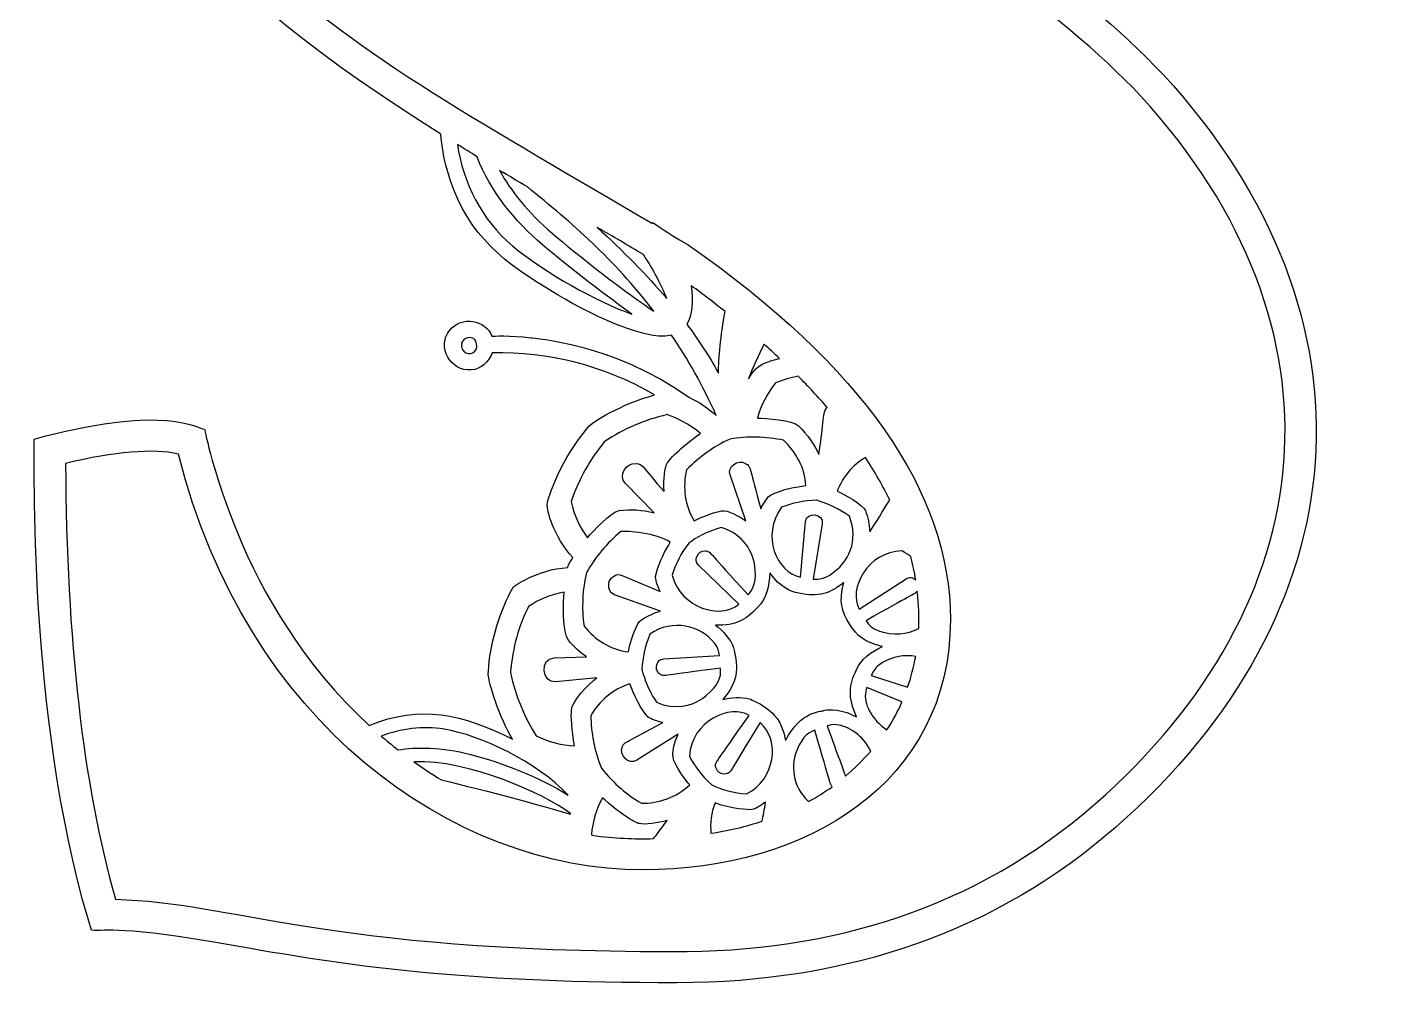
# Model space of a CAD drawing. Header units: millimetres. Extents: x -471 to 1551, y -2688 to 316.
# Drawn here: x 609.5 to 689.7, y -1620 to -1563.7 of the extents above; entities that cross this region are included whole.
import ezdxf

# ---------------------------------------------------------------- set-up
doc = ezdxf.new("R2010")
doc.units = ezdxf.units.MM
doc.header["$MEASUREMENT"] = 0
doc.layers.add('Layer 1', color=7, linetype='Continuous')

msp = doc.modelspace()

# ---------------------------------------------------------------- linework, layer by layer
at = {"layer": 'Layer 1', "color": 250}
for points, knots in [([(676.484, -1566.4441), (671.5264, -1561.1917), (663.8044, -1555.8655), (653.5023, -1550.6315), (653.5023, -1550.6315), (650.2034, -1548.9728), (647.0151, -1546.7797), (643.9742, -1544.1258), (643.9742, -1544.1258), (644.6929, -1543.4439), (645.854, -1542.0433), (646.5912, -1540.4215), (646.5912, -1540.4215), (646.7018, -1540.1635), (646.7018, -1540.0529), (646.6465, -1539.629), (646.6465, -1539.629), (648.8396, -1541.4536), (650.3877, -1543.6098), (651.5304, -1546.1162), (651.5304, -1546.1162), (650.7932, -1546.7797), (650.8669, -1547.9592), (651.8068, -1548.4568), (651.8068, -1548.4568), (653.0416, -1549.0834), (654.2764, -1547.9223), (653.8341, -1546.7244), (653.8341, -1546.7244), (653.6129, -1546.0794), (653.0048, -1545.7291), (652.4334, -1545.7476), (652.4334, -1545.7476), (651.4751, -1543.6097), (650.2587, -1541.7853), (648.6001, -1540.1081), (648.6001, -1540.1081), (649.8717, -1540.6426), (651.1987, -1541.0296), (652.5809, -1541.1954), (652.5809, -1541.1954), (655.8061, -1543.0937), (657.8518, -1545.2684), (657.9071, -1545.3052), (657.9071, -1545.3052), (657.7965, -1545.5264), (657.7412, -1545.7844), (657.7596, -1546.0424), (657.7596, -1546.0424), (657.8518, -1547.8116), (660.5056, -1547.7748), (660.6346, -1546.0608), (660.6346, -1546.0608), (660.7083, -1544.9735), (659.5842, -1544.1626), (658.5889, -1544.6233), (658.5889, -1544.6233), (658.5521, -1544.5865), (657.004, -1542.9646), (654.5897, -1541.3244), (654.5897, -1541.3244), (655.3269, -1541.3244), (655.6218, -1541.2876), (655.9903, -1541.2507), (655.9903, -1541.2507), (661.1322, -1541.4719), (665.1683, -1540.1818), (665.629, -1540.0713), (665.629, -1540.0713), (666.6058, -1541.3797), (668.7436, -1540.2556), (668.1354, -1538.7075), (668.1354, -1538.7075), (667.5825, -1537.2699), (665.4262, -1537.528), (665.3525, -1539.1313), (665.3525, -1539.1313), (665.2972, -1539.1498), (662.625, -1539.9606), (659.4182, -1540.2003), (659.4182, -1540.2003), (661.5376, -1539.1313), (663.4174, -1537.0119), (663.8781, -1534.4871), (663.8781, -1534.4871), (663.915, -1534.2844), (663.7123, -1534.1922), (663.27, -1533.9895), (663.27, -1533.9895), (660.9663, -1532.8837), (657.8886, -1532.0728), (655.3452, -1532.1465), (655.3452, -1532.1465), (657.0039, -1531.9254), (658.8837, -1531.4462), (660.5424, -1530.7643), (660.5424, -1530.7643), (662.4591, -1529.9718), (664.0809, -1528.479), (665.0761, -1526.0832), (665.0761, -1526.0832), (668.4303, -1531.9622), (669.5361, -1537.4542), (670.1812, -1539.5), (670.1812, -1539.5), (670.1812, -1539.5), (670.6788, -1539.6474), (670.6788, -1539.6474), (670.6788, -1539.6474), (674.6411, -1540.7532), (677.7373, -1540.4215), (679.8568, -1538.6522), (679.8568, -1538.6522), (679.8568, -1538.6522), (680.1885, -1538.3757), (680.1885, -1538.3757), (680.1885, -1538.3757), (680.1701, -1538.0256), (680.3728, -1529.2715), (678.3271, -1512.5742), (678.3271, -1512.5742), (678.3271, -1512.5742), (678.2534, -1511.9108), (678.2534, -1511.9108), (678.2534, -1511.9108), (678.2534, -1511.9108), (677.59, -1511.7818), (677.59, -1511.7818), (677.59, -1511.7818), (670.6052, -1510.4549), (662.0907, -1507.3402), (648.8583, -1507.3402), (648.8583, -1507.3402), (639.0168, -1507.3955), (630.5208, -1510.1599), (623.6097, -1515.5414), (623.6097, -1515.5414), (616.0904, -1521.4021), (612.2755, -1528.6264), (612.2755, -1536.9566), (612.2755, -1536.9566), (612.2755, -1553.7829), (620.2371, -1561.339), (633.9119, -1569.9641), (633.9119, -1569.9641), (633.9672, -1570.6644), (634.0962, -1571.4016), (634.2805, -1572.0466), (634.2805, -1572.0466), (635.2019, -1575.4376), (637.2108, -1577.2806), (640.1595, -1579.0499), (640.1595, -1579.0499), (641.6339, -1579.9898), (645.7437, -1582.2567), (647.5129, -1581.8144), (647.5129, -1581.8144), (648.4712, -1583.1966), (649.3559, -1584.7815), (650.1483, -1586.5508), (650.1483, -1586.5508), (649.6876, -1586.1269), (649.1531, -1585.7583), (648.5266, -1585.4635), (648.5266, -1585.4635), (644.0113, -1582.2383), (639.3486, -1581.9987), (639.2196, -1581.9618), (639.2196, -1581.9618), (637.948, -1581.8144), (637.0265, -1581.8697), (636.9159, -1581.8697), (636.9159, -1581.8697), (636.5473, -1580.9114), (635.1466, -1580.6349), (634.4279, -1581.5379), (634.4279, -1581.5379), (633.6538, -1582.4962), (634.4832, -1583.9706), (635.6995, -1583.8601), (635.6995, -1583.8601), (636.2893, -1583.8232), (636.75, -1583.3809), (636.9343, -1582.8464), (636.9343, -1582.8464), (640.3069, -1582.828), (643.3846, -1583.5284), (646.5176, -1585.3345), (646.5176, -1585.3345), (644.5641, -1585.8505), (642.8133, -1586.9379), (642.5737, -1587.2512), (642.5737, -1587.2512), (641.0441, -1589.0757), (640.2147, -1591.361), (640.1778, -1591.8033), (640.1778, -1591.8033), (640.1594, -1592.0981), (640.5464, -1593.6831), (641.6891, -1594.9179), (641.6891, -1594.9179), (641.4494, -1595.3049), (641.4311, -1595.3602), (641.3942, -1595.5077), (641.3942, -1595.5077), (640.4911, -1595.563), (639.6803, -1595.821), (638.8878, -1596.2264), (638.8878, -1596.2264), (638.2797, -1596.5398), (638.169, -1596.6503), (638.04, -1596.9084), (638.04, -1596.9084), (637.266, -1598.4011), (636.8236, -1600.0414), (636.7131, -1601.6263), (636.7131, -1601.6263), (636.6578, -1602.2898), (637.4134, -1604.3908), (638.1322, -1605.6256), (638.1322, -1605.6256), (635.2019, -1604.1328), (632.6955, -1603.5799), (629.6914, -1604.8146), (629.6914, -1604.8146), (621.8589, -1597.664), (620.0896, -1587.6382), (619.9791, -1587.3618), (619.9791, -1587.3618), (619.5552, -1587.3065), (617.6569, -1585.9243), (610.6352, -1587.7488), (610.6352, -1587.7488), (610.6352, -1587.7488), (609.9349, -1587.9332), (609.9349, -1587.9332), (609.9349, -1587.9332), (609.9902, -1588.9468), (609.5295, -1604.1696), (613.1233, -1616.2226), (613.1233, -1616.2226), (613.1233, -1616.2226), (613.326, -1616.886), (613.326, -1616.886), (613.326, -1616.886), (614.229, -1616.9597), (614.874, -1616.5727), (621.8957, -1617.826), (621.8957, -1617.826), (629.4334, -1619.1713), (635.9575, -1619.9822), (647.8077, -1619.9822), (647.8077, -1619.9822), (658.0177, -1619.9822), (666.7165, -1616.9045), (673.6829, -1610.8227), (673.6829, -1610.8227), (688.0762, -1598.2168), (689.7348, -1580.8745), (676.484, -1566.4441)], [0, 0, 0, 0, 0.0151515, 0.0151515, 0.0151515, 0.0151515, 0.030303, 0.030303, 0.030303, 0.030303, 0.0454545, 0.0454545, 0.0454545, 0.0454545, 0.0606061, 0.0606061, 0.0606061, 0.0606061, 0.0757576, 0.0757576, 0.0757576, 0.0757576, 0.0909091, 0.0909091, 0.0909091, 0.0909091, 0.1060606, 0.1060606, 0.1060606, 0.1060606, 0.1212121, 0.1212121, 0.1212121, 0.1212121, 0.1363636, 0.1363636, 0.1363636, 0.1363636, 0.1515152, 0.1515152, 0.1515152, 0.1515152, 0.1666667, 0.1666667, 0.1666667, 0.1666667, 0.1818182, 0.1818182, 0.1818182, 0.1818182, 0.1969697, 0.1969697, 0.1969697, 0.1969697, 0.2121212, 0.2121212, 0.2121212, 0.2121212, 0.2272727, 0.2272727, 0.2272727, 0.2272727, 0.2424242, 0.2424242, 0.2424242, 0.2424242, 0.2575758, 0.2575758, 0.2575758, 0.2575758, 0.2727273, 0.2727273, 0.2727273, 0.2727273, 0.2878788, 0.2878788, 0.2878788, 0.2878788, 0.3030303, 0.3030303, 0.3030303, 0.3030303, 0.3181818, 0.3181818, 0.3181818, 0.3181818, 0.3333333, 0.3333333, 0.3333333, 0.3333333, 0.3484848, 0.3484848, 0.3484848, 0.3484848, 0.3636364, 0.3636364, 0.3636364, 0.3636364, 0.3787879, 0.3787879, 0.3787879, 0.3787879, 0.3939394, 0.3939394, 0.3939394, 0.3939394, 0.4090909, 0.4090909, 0.4090909, 0.4090909, 0.4242424, 0.4242424, 0.4242424, 0.4242424, 0.4393939, 0.4393939, 0.4393939, 0.4393939, 0.4545455, 0.4545455, 0.4545455, 0.4545455, 0.469697, 0.469697, 0.469697, 0.469697, 0.4848485, 0.4848485, 0.4848485, 0.4848485, 0.5, 0.5, 0.5, 0.5, 0.5151515, 0.5151515, 0.5151515, 0.5151515, 0.530303, 0.530303, 0.530303, 0.530303, 0.5454545, 0.5454545, 0.5454545, 0.5454545, 0.5606061, 0.5606061, 0.5606061, 0.5606061, 0.5757576, 0.5757576, 0.5757576, 0.5757576, 0.5909091, 0.5909091, 0.5909091, 0.5909091, 0.6060606, 0.6060606, 0.6060606, 0.6060606, 0.6212121, 0.6212121, 0.6212121, 0.6212121, 0.6363636, 0.6363636, 0.6363636, 0.6363636, 0.6515152, 0.6515152, 0.6515152, 0.6515152, 0.6666667, 0.6666667, 0.6666667, 0.6666667, 0.6818182, 0.6818182, 0.6818182, 0.6818182, 0.6969697, 0.6969697, 0.6969697, 0.6969697, 0.7121212, 0.7121212, 0.7121212, 0.7121212, 0.7272727, 0.7272727, 0.7272727, 0.7272727, 0.7424242, 0.7424242, 0.7424242, 0.7424242, 0.7575758, 0.7575758, 0.7575758, 0.7575758, 0.7727273, 0.7727273, 0.7727273, 0.7727273, 0.7878788, 0.7878788, 0.7878788, 0.7878788, 0.8030303, 0.8030303, 0.8030303, 0.8030303, 0.8181818, 0.8181818, 0.8181818, 0.8181818, 0.8333333, 0.8333333, 0.8333333, 0.8333333, 0.8484848, 0.8484848, 0.8484848, 0.8484848, 0.8636364, 0.8636364, 0.8636364, 0.8636364, 0.8787879, 0.8787879, 0.8787879, 0.8787879, 0.8939394, 0.8939394, 0.8939394, 0.8939394, 0.9090909, 0.9090909, 0.9090909, 0.9090909, 0.9242424, 0.9242424, 0.9242424, 0.9242424, 0.9393939, 0.9393939, 0.9393939, 0.9393939, 0.9545455, 0.9545455, 0.9545455, 0.9545455, 0.969697, 0.969697, 0.969697, 0.969697, 1, 1, 1, 1]), ([(672.4847, -1609.4404), (665.4631, -1615.5774), (656.9302, -1618.1944), (647.5679, -1618.1391), (647.5679, -1618.1391), (626.8898, -1618.1391), (621.8217, -1615.2457), (614.7263, -1615.0614), (614.7263, -1615.0614), (612.8281, -1608.3531), (611.8328, -1599.728), (611.796, -1589.3706), (611.796, -1589.3706), (614.7078, -1588.6702), (616.9379, -1588.4859), (618.4491, -1588.8176), (618.4491, -1588.8176), (622.3746, -1604.5934), (634.575, -1613.329), (645.8355, -1613.329), (645.8355, -1613.329), (655.4373, -1613.329), (663.9518, -1608.2056), (663.9518, -1598.5669), (663.9518, -1598.5669), (663.9518, -1591.0661), (658.7546, -1583.6389), (648.4894, -1576.4883), (648.4894, -1576.4883), (646.9597, -1575.5852), (646.9413, -1575.5115), (646.4437, -1575.1982), (646.4437, -1575.1982), (646.4252, -1575.1982), (646.4068, -1575.1982), (646.37, -1575.1982), (646.37, -1575.1982), (646.37, -1575.2166), (646.3884, -1575.2166), (646.3884, -1575.235), (646.3884, -1575.235), (627.5902, -1564.1036), (614.1182, -1557.9112), (614.1182, -1536.9567), (614.1182, -1536.9567), (614.1182, -1529.2163), (617.6935, -1522.4895), (624.7337, -1516.979), (624.7337, -1516.979), (631.3315, -1511.8741), (639.4405, -1509.2386), (648.8764, -1509.1834), (648.8764, -1509.1834), (661.4638, -1509.1834), (669.7387, -1512.0768), (676.613, -1513.459), (676.613, -1513.459), (677.7556, -1522.9318), (678.3638, -1531.004), (678.3822, -1537.4728), (678.3822, -1537.4728), (676.8341, -1538.5417), (674.6041, -1538.7076), (671.7107, -1537.9888), (671.7107, -1537.9888), (669.665, -1530.4327), (667.7484, -1526.6546), (665.0024, -1522.3789), (665.0024, -1522.3789), (661.4639, -1516.8869), (655.8613, -1513.975), (648.8212, -1513.975), (648.8212, -1513.975), (639.9013, -1513.975), (633.8563, -1519.8541), (633.8563, -1529.9535), (633.8563, -1529.9535), (633.8563, -1534.4134), (635.9204, -1538.7629), (639.975, -1542.8542), (639.975, -1542.8542), (643.9373, -1546.835), (648.213, -1550.0049), (652.6914, -1552.2717), (652.6914, -1552.2717), (662.7909, -1557.4136), (670.347, -1562.6107), (675.1571, -1567.6973), (675.1571, -1567.6973), (687.7629, -1581.4643), (685.9752, -1597.6086), (672.4847, -1609.4404)], [0, 0, 0, 0, 0.0416667, 0.0416667, 0.0416667, 0.0416667, 0.0833333, 0.0833333, 0.0833333, 0.0833333, 0.125, 0.125, 0.125, 0.125, 0.1666667, 0.1666667, 0.1666667, 0.1666667, 0.2083333, 0.2083333, 0.2083333, 0.2083333, 0.25, 0.25, 0.25, 0.25, 0.2916667, 0.2916667, 0.2916667, 0.2916667, 0.3333333, 0.3333333, 0.3333333, 0.3333333, 0.375, 0.375, 0.375, 0.375, 0.4166667, 0.4166667, 0.4166667, 0.4166667, 0.4583333, 0.4583333, 0.4583333, 0.4583333, 0.5, 0.5, 0.5, 0.5, 0.5416667, 0.5416667, 0.5416667, 0.5416667, 0.5833333, 0.5833333, 0.5833333, 0.5833333, 0.625, 0.625, 0.625, 0.625, 0.6666667, 0.6666667, 0.6666667, 0.6666667, 0.7083333, 0.7083333, 0.7083333, 0.7083333, 0.75, 0.75, 0.75, 0.75, 0.7916667, 0.7916667, 0.7916667, 0.7916667, 0.8333333, 0.8333333, 0.8333333, 0.8333333, 0.875, 0.875, 0.875, 0.875, 0.9166667, 0.9166667, 0.9166667, 0.9166667, 1, 1, 1, 1]), ([(638.132, -1576.5436), (636.3259, -1575.0508), (635.2201, -1572.8024), (634.8883, -1570.5724), (634.8883, -1570.5724), (635.2754, -1570.812), (635.6624, -1571.0515), (636.0494, -1571.2911), (636.0494, -1571.2911), (636.805, -1573.3184), (638.2794, -1575.0876), (639.9012, -1576.4883), (639.9012, -1576.4883), (641.265, -1577.6494), (644.0847, -1579.8056), (645.1721, -1580.5797), (645.1721, -1580.5797), (643.0711, -1579.8056), (640.1408, -1578.2022), (638.132, -1576.5436)], [0, 0, 0, 0, 0.1666667, 0.1666667, 0.1666667, 0.1666667, 0.3333333, 0.3333333, 0.3333333, 0.3333333, 0.5, 0.5, 0.5, 0.5, 0.6666667, 0.6666667, 0.6666667, 0.6666667, 1, 1, 1, 1]), ([(640.491, -1575.8248), (639.0351, -1574.5715), (638.0214, -1573.2815), (637.3764, -1572.102), (637.3764, -1572.102), (637.9293, -1572.4338), (638.4637, -1572.747), (639.0166, -1573.0788), (639.0166, -1573.0788), (641.6705, -1575.235), (644.0479, -1577.2623), (646.4622, -1580.3953), (646.4622, -1580.3953), (645.0984, -1579.5107), (641.8363, -1576.9859), (640.491, -1575.8248)], [0, 0, 0, 0, 0.2, 0.2, 0.2, 0.2, 0.4, 0.4, 0.4, 0.4, 0.6, 0.6, 0.6, 0.6, 1, 1, 1, 1]), ([(643.1264, -1575.4562), (644.0479, -1575.9906), (644.9509, -1576.5251), (645.854, -1577.0596), (645.854, -1577.0596), (646.4437, -1577.9442), (646.9044, -1578.8288), (647.2362, -1579.6581), (647.2362, -1579.6581), (646.0751, -1578.276), (644.6376, -1576.8384), (643.1264, -1575.4562)], [0, 0, 0, 0, 0.25, 0.25, 0.25, 0.25, 0.5, 0.5, 0.5, 0.5, 1, 1, 1, 1]), ([(648.4157, -1581.1694), (648.729, -1580.6164), (648.8027, -1579.824), (648.6737, -1578.9025), (648.6737, -1578.9025), (649.3741, -1579.4001), (650.0375, -1579.9161), (650.6641, -1580.4137), (650.6641, -1580.4137), (650.4061, -1581.8697), (650.2771, -1583.1413), (650.2771, -1584.0444), (650.2771, -1584.0444), (649.7057, -1583.0124), (649.0792, -1582.054), (648.4157, -1581.1694)], [0, 0, 0, 0, 0.2, 0.2, 0.2, 0.2, 0.4, 0.4, 0.4, 0.4, 0.6, 0.6, 0.6, 0.6, 1, 1, 1, 1]), ([(636.0126, -1582.6253), (635.8099, -1583.0491), (635.1833, -1582.9571), (635.128, -1582.4778), (635.128, -1582.4778), (635.0727, -1582.0724), (635.5703, -1581.7775), (635.9204, -1582.0724), (635.9204, -1582.0724), (635.9941, -1582.1646), (636.0863, -1582.4411), (636.0126, -1582.6253)], [0, 0, 0, 0, 0.25, 0.25, 0.25, 0.25, 0.5, 0.5, 0.5, 0.5, 1, 1, 1, 1]), ([(652.0464, -1584.3945), (652.3044, -1583.6942), (652.6177, -1583.0123), (652.9678, -1582.3488), (652.9678, -1582.3488), (653.2811, -1582.6253), (653.576, -1582.9018), (653.8709, -1583.1781), (653.8709, -1583.1781), (652.5624, -1583.5468), (652.4702, -1583.7311), (652.0464, -1584.3945)], [0, 0, 0, 0, 0.25, 0.25, 0.25, 0.25, 0.5, 0.5, 0.5, 0.5, 1, 1, 1, 1]), ([(656.193, -1588.8546), (655.935, -1588.2648), (655.5295, -1587.6751), (654.9951, -1587.159), (654.9951, -1587.159), (654.6818, -1586.8272), (653.0047, -1586.6982), (652.5808, -1586.6982), (652.5808, -1586.6982), (652.7835, -1585.9242), (653.1521, -1585.2423), (653.6498, -1584.6157), (653.6498, -1584.6157), (654.0921, -1584.4498), (654.5344, -1584.3208), (654.9767, -1584.2287), (654.9767, -1584.2287), (655.5849, -1584.8368), (656.1562, -1585.4635), (656.6906, -1586.0716), (656.6906, -1586.0716), (656.4142, -1586.3481), (656.5616, -1586.4587), (656.193, -1588.8546)], [0, 0, 0, 0, 0.1428571, 0.1428571, 0.1428571, 0.1428571, 0.2857143, 0.2857143, 0.2857143, 0.2857143, 0.4285714, 0.4285714, 0.4285714, 0.4285714, 0.5714286, 0.5714286, 0.5714286, 0.5714286, 0.7142857, 0.7142857, 0.7142857, 0.7142857, 1, 1, 1, 1]), ([(641.5968, -1591.619), (642.0391, -1590.3105), (642.721, -1589.1126), (643.5503, -1588.0989), (643.5503, -1588.0989), (644.6746, -1587.3433), (645.8909, -1586.8089), (647.2547, -1586.4955), (647.2547, -1586.4955), (647.6417, -1586.6245), (648.6369, -1587.0853), (649.2266, -1587.6013), (649.2266, -1587.6013), (648.3604, -1588.1726), (647.3652, -1589.0941), (647.2177, -1589.4259), (647.2177, -1589.4259), (647.144, -1589.5733), (647.015, -1590.292), (647.0703, -1591.0293), (647.0703, -1591.0293), (645.8723, -1589.6839), (645.8539, -1589.4075), (645.43, -1589.3706), (645.43, -1589.3706), (644.785, -1589.3153), (644.3796, -1590.1077), (644.785, -1590.5316), (644.785, -1590.5316), (644.785, -1590.5316), (646.4806, -1592.2824), (646.4806, -1592.2824), (646.4806, -1592.2824), (645.7986, -1592.0981), (645.0983, -1592.0613), (644.4165, -1592.1534), (644.4165, -1592.1534), (643.9557, -1592.2087), (642.8499, -1593.4067), (642.5551, -1593.7568), (642.5551, -1593.7568), (642.1128, -1593.167), (641.7811, -1592.4667), (641.5968, -1591.619)], [0, 0, 0, 0, 0.0833333, 0.0833333, 0.0833333, 0.0833333, 0.1666667, 0.1666667, 0.1666667, 0.1666667, 0.25, 0.25, 0.25, 0.25, 0.3333333, 0.3333333, 0.3333333, 0.3333333, 0.4166667, 0.4166667, 0.4166667, 0.4166667, 0.5, 0.5, 0.5, 0.5, 0.5833333, 0.5833333, 0.5833333, 0.5833333, 0.6666667, 0.6666667, 0.6666667, 0.6666667, 0.75, 0.75, 0.75, 0.75, 0.8333333, 0.8333333, 0.8333333, 0.8333333, 1, 1, 1, 1]), ([(650.959, -1587.933), (651.9911, -1587.7672), (653.06, -1587.7856), (654.1105, -1588.0067), (654.1105, -1588.0067), (654.8661, -1588.7255), (655.3637, -1589.6285), (655.4374, -1590.679), (655.4374, -1590.679), (654.7002, -1590.7712), (654.5712, -1590.8265), (654.3869, -1590.8633), (654.3869, -1590.8633), (654.1473, -1590.937), (653.4838, -1591.1213), (653.2811, -1591.2872), (653.2811, -1591.2872), (653.1153, -1591.4162), (652.8757, -1591.8401), (652.7835, -1592.0428), (652.7835, -1592.0428), (652.1016, -1589.7206), (652.2306, -1589.5548), (651.8805, -1589.3705), (651.8805, -1589.3705), (651.4013, -1589.094), (650.7931, -1589.5732), (650.959, -1590.0524), (650.959, -1590.0524), (650.959, -1590.0524), (651.8989, -1592.7616), (651.8989, -1592.7616), (651.8989, -1592.7616), (651.6041, -1592.5404), (650.7931, -1592.0797), (650.4614, -1592.1718), (650.4614, -1592.1718), (650.1296, -1592.2087), (649.3187, -1592.5036), (648.8396, -1592.7616), (648.8396, -1592.7616), (648.2867, -1591.8401), (648.1577, -1590.7896), (648.3973, -1589.7576), (648.3973, -1589.7576), (649.1529, -1588.9836), (650.0007, -1588.3753), (650.959, -1587.933)], [0, 0, 0, 0, 0.0769231, 0.0769231, 0.0769231, 0.0769231, 0.1538462, 0.1538462, 0.1538462, 0.1538462, 0.2307692, 0.2307692, 0.2307692, 0.2307692, 0.3076923, 0.3076923, 0.3076923, 0.3076923, 0.3846154, 0.3846154, 0.3846154, 0.3846154, 0.4615385, 0.4615385, 0.4615385, 0.4615385, 0.5384615, 0.5384615, 0.5384615, 0.5384615, 0.6153846, 0.6153846, 0.6153846, 0.6153846, 0.6923077, 0.6923077, 0.6923077, 0.6923077, 0.7692308, 0.7692308, 0.7692308, 0.7692308, 0.8461538, 0.8461538, 0.8461538, 0.8461538, 1, 1, 1, 1]), ([(659.197, -1593.4067), (659.1786, -1592.9459), (659.0864, -1592.5405), (658.939, -1592.1534), (658.939, -1592.1534), (658.81, -1591.7848), (657.6489, -1591.1766), (657.2803, -1591.0108), (657.2803, -1591.0108), (657.5936, -1590.163), (658.1834, -1589.4812), (658.939, -1589.0204), (658.939, -1589.0204), (659.492, -1589.8497), (659.9711, -1590.6975), (660.3766, -1591.5268), (660.3766, -1591.5268), (660.137, -1591.9138), (659.7868, -1592.5036), (659.197, -1593.4067)], [0, 0, 0, 0, 0.1666667, 0.1666667, 0.1666667, 0.1666667, 0.3333333, 0.3333333, 0.3333333, 0.3333333, 0.5, 0.5, 0.5, 0.5, 0.6666667, 0.6666667, 0.6666667, 0.6666667, 1, 1, 1, 1]), ([(657.9991, -1592.4851), (658.552, -1593.9042), (657.9991, -1595.2127), (656.838, -1595.9499), (656.838, -1595.9499), (656.5247, -1596.1526), (656.2483, -1596.2079), (655.8612, -1596.1895), (655.8612, -1596.1895), (655.8612, -1596.1895), (656.3957, -1592.9275), (656.3957, -1592.9275), (656.3957, -1592.9275), (656.5063, -1592.3193), (655.4558, -1592.1903), (655.4189, -1592.7985), (655.4189, -1592.7985), (655.4189, -1592.7985), (655.1056, -1596.079), (655.1056, -1596.079), (655.1056, -1596.079), (653.7234, -1595.7841), (652.7651, -1593.6278), (653.9999, -1591.9507), (653.9999, -1591.9507), (654.6449, -1591.7111), (655.2715, -1591.5637), (656.0824, -1591.5453), (656.0824, -1591.5453), (656.7275, -1591.748), (657.3909, -1592.0428), (657.9991, -1592.4851)], [0, 0, 0, 0, 0.1111111, 0.1111111, 0.1111111, 0.1111111, 0.2222222, 0.2222222, 0.2222222, 0.2222222, 0.3333333, 0.3333333, 0.3333333, 0.3333333, 0.4444444, 0.4444444, 0.4444444, 0.4444444, 0.5555556, 0.5555556, 0.5555556, 0.5555556, 0.6666667, 0.6666667, 0.6666667, 0.6666667, 0.7777778, 0.7777778, 0.7777778, 0.7777778, 1, 1, 1, 1]), ([(646.6833, -1596.5397), (646.7386, -1596.7055), (646.7755, -1596.7977), (646.8492, -1596.9267), (646.8492, -1596.9267), (646.8492, -1596.9267), (644.6008, -1595.9684), (644.6008, -1595.9684), (644.6008, -1595.9684), (644.2875, -1595.8394), (643.9558, -1596.0237), (643.8452, -1596.337), (643.8452, -1596.337), (643.7346, -1596.6688), (643.8636, -1597.0005), (644.1585, -1597.1111), (644.1585, -1597.1111), (644.1585, -1597.1111), (646.8676, -1598.0694), (646.8676, -1598.0694), (646.8676, -1598.0694), (646.5359, -1598.1615), (645.6513, -1598.5117), (645.5223, -1598.825), (645.5223, -1598.825), (645.1905, -1599.5438), (645.0984, -1599.8755), (644.9693, -1600.4837), (644.9693, -1600.4837), (643.9004, -1600.3362), (643.0158, -1599.7834), (642.3523, -1598.9541), (642.3523, -1598.9541), (642.2049, -1597.8851), (642.2602, -1596.7978), (642.4998, -1595.8026), (642.4998, -1595.8026), (643.0158, -1594.8995), (643.6793, -1594.0887), (644.527, -1593.3883), (644.527, -1593.3883), (644.8403, -1593.3515), (646.6464, -1593.462), (647.4389, -1594.015), (647.4389, -1594.015), (647.144, -1594.4941), (646.8123, -1595.1023), (646.6096, -1595.8764), (646.6096, -1595.8764), (646.5727, -1596.0236), (646.5174, -1596.0789), (646.6833, -1596.5397)], [0, 0, 0, 0, 0.0714286, 0.0714286, 0.0714286, 0.0714286, 0.1428571, 0.1428571, 0.1428571, 0.1428571, 0.2142857, 0.2142857, 0.2142857, 0.2142857, 0.2857143, 0.2857143, 0.2857143, 0.2857143, 0.3571429, 0.3571429, 0.3571429, 0.3571429, 0.4285714, 0.4285714, 0.4285714, 0.4285714, 0.5, 0.5, 0.5, 0.5, 0.5714286, 0.5714286, 0.5714286, 0.5714286, 0.6428571, 0.6428571, 0.6428571, 0.6428571, 0.7142857, 0.7142857, 0.7142857, 0.7142857, 0.7857143, 0.7857143, 0.7857143, 0.7857143, 0.8571429, 0.8571429, 0.8571429, 0.8571429, 1, 1, 1, 1]), ([(649.0976, -1595.3601), (649.0976, -1595.3601), (651.475, -1597.6638), (651.475, -1597.6638), (651.475, -1597.6638), (650.3877, -1598.5669), (648.1024, -1597.9587), (647.5495, -1595.9499), (647.5495, -1595.9499), (647.7522, -1595.268), (648.1024, -1594.623), (648.5263, -1594.0701), (648.5263, -1594.0701), (648.987, -1593.7383), (649.5399, -1593.4066), (650.443, -1593.1486), (650.443, -1593.1486), (651.6962, -1593.5356), (652.3781, -1594.5308), (652.4518, -1595.6734), (652.4518, -1595.6734), (652.4887, -1596.5028), (652.286, -1596.8161), (652.028, -1597.111), (652.028, -1597.111), (649.7058, -1594.623), (649.8349, -1594.5308), (649.5031, -1594.5308), (649.5031, -1594.5308), (649.0607, -1594.5124), (648.7843, -1595.0653), (649.0976, -1595.3601)], [0, 0, 0, 0, 0.1111111, 0.1111111, 0.1111111, 0.1111111, 0.2222222, 0.2222222, 0.2222222, 0.2222222, 0.3333333, 0.3333333, 0.3333333, 0.3333333, 0.4444444, 0.4444444, 0.4444444, 0.4444444, 0.5555556, 0.5555556, 0.5555556, 0.5555556, 0.6666667, 0.6666667, 0.6666667, 0.6666667, 0.7777778, 0.7777778, 0.7777778, 0.7777778, 1, 1, 1, 1]), ([(661.3349, -1596.1711), (661.3349, -1596.1711), (658.5704, -1597.9588), (658.5704, -1597.9588), (658.5704, -1597.9588), (657.9254, -1596.7977), (659.0496, -1594.5493), (661.1137, -1594.5308), (661.1137, -1594.5308), (661.298, -1594.6414), (661.4639, -1594.752), (661.6114, -1594.8626), (661.6114, -1594.8626), (661.7404, -1595.3234), (661.8325, -1595.7841), (661.9062, -1596.2448), (661.9062, -1596.2448), (661.7587, -1596.0974), (661.5376, -1596.0421), (661.3349, -1596.1711)], [0, 0, 0, 0, 0.1666667, 0.1666667, 0.1666667, 0.1666667, 0.3333333, 0.3333333, 0.3333333, 0.3333333, 0.5, 0.5, 0.5, 0.5, 0.6666667, 0.6666667, 0.6666667, 0.6666667, 1, 1, 1, 1]), ([(653.2074, -1603.8747), (652.8388, -1603.5613), (652.2306, -1603.2849), (652.0831, -1603.248), (652.0831, -1603.248), (651.6408, -1603.119), (650.9958, -1603.1743), (650.5351, -1603.2849), (650.5351, -1603.2849), (651.4012, -1602.2713), (651.4934, -1601.4788), (651.1617, -1600.244), (651.1617, -1600.244), (651.0327, -1599.7649), (650.5167, -1599.2119), (650.1112, -1598.8986), (650.1112, -1598.8986), (651.346, -1598.9355), (651.8436, -1598.6038), (652.5624, -1597.885), (652.5624, -1597.885), (653.1153, -1597.3505), (653.2811, -1596.5949), (653.2995, -1595.8209), (653.2995, -1595.8209), (653.9445, -1596.6871), (654.4975, -1596.9267), (655.0135, -1597.0188), (655.0135, -1597.0188), (656.1561, -1597.2953), (656.9117, -1597.0004), (657.6673, -1596.3922), (657.6673, -1596.3922), (657.3725, -1597.5348), (657.5199, -1598.0509), (658.0175, -1598.8618), (658.0175, -1598.8618), (658.4598, -1599.5437), (658.8653, -1599.9122), (659.9526, -1600.1702), (659.9526, -1600.1702), (659.2891, -1600.4651), (658.6625, -1600.889), (658.4045, -1601.5709), (658.4045, -1601.5709), (657.9806, -1602.345), (657.8885, -1603.1558), (658.423, -1604.3169), (658.423, -1604.3169), (658.2386, -1604.2247), (658.0543, -1604.1326), (657.8516, -1604.0589), (657.8516, -1604.0589), (656.9486, -1603.7456), (656.4694, -1603.9483), (656.451, -1603.9483), (656.451, -1603.9483), (656.3404, -1604.0036), (655.1056, -1603.9483), (654.2395, -1605.6991), (654.2395, -1605.6991), (653.963, -1604.3907), (653.5023, -1604.1511), (653.2074, -1603.8747)], [0, 0, 0, 0, 0.0588235, 0.0588235, 0.0588235, 0.0588235, 0.1176471, 0.1176471, 0.1176471, 0.1176471, 0.1764706, 0.1764706, 0.1764706, 0.1764706, 0.2352941, 0.2352941, 0.2352941, 0.2352941, 0.2941176, 0.2941176, 0.2941176, 0.2941176, 0.3529412, 0.3529412, 0.3529412, 0.3529412, 0.4117647, 0.4117647, 0.4117647, 0.4117647, 0.4705882, 0.4705882, 0.4705882, 0.4705882, 0.5294118, 0.5294118, 0.5294118, 0.5294118, 0.5882353, 0.5882353, 0.5882353, 0.5882353, 0.6470588, 0.6470588, 0.6470588, 0.6470588, 0.7058824, 0.7058824, 0.7058824, 0.7058824, 0.7647059, 0.7647059, 0.7647059, 0.7647059, 0.8235294, 0.8235294, 0.8235294, 0.8235294, 0.8823529, 0.8823529, 0.8823529, 0.8823529, 1, 1, 1, 1]), ([(638.0214, -1601.6999), (638.1321, -1600.2256), (638.5374, -1598.8618), (639.0719, -1597.8113), (639.0719, -1597.8113), (639.6985, -1597.3875), (640.4173, -1597.0925), (641.1729, -1596.9635), (641.1729, -1596.9635), (641.1176, -1597.4795), (641.0808, -1599.3962), (641.4309, -1599.7832), (641.4309, -1599.7832), (641.7811, -1600.2071), (642.1312, -1600.5204), (642.4998, -1600.7785), (642.4998, -1600.7785), (642.4998, -1600.7785), (640.6016, -1600.8338), (640.6016, -1600.8338), (640.6016, -1600.8338), (639.7354, -1600.8522), (639.8275, -1602.3266), (640.6938, -1602.2529), (640.6938, -1602.2529), (640.6938, -1602.2529), (643.108, -1602.0133), (643.108, -1602.0133), (643.108, -1602.0133), (642.6472, -1602.345), (641.6152, -1603.377), (641.6152, -1603.9115), (641.6152, -1603.9115), (641.5784, -1604.188), (641.6337, -1605.1279), (641.7995, -1606.0125), (641.7995, -1606.0125), (641.0439, -1605.9941), (640.2514, -1605.7729), (639.5327, -1605.4227), (639.5327, -1605.4227), (638.8691, -1604.3907), (638.3163, -1603.119), (638.0214, -1601.6999)], [0, 0, 0, 0, 0.0833333, 0.0833333, 0.0833333, 0.0833333, 0.1666667, 0.1666667, 0.1666667, 0.1666667, 0.25, 0.25, 0.25, 0.25, 0.3333333, 0.3333333, 0.3333333, 0.3333333, 0.4166667, 0.4166667, 0.4166667, 0.4166667, 0.5, 0.5, 0.5, 0.5, 0.5833333, 0.5833333, 0.5833333, 0.5833333, 0.6666667, 0.6666667, 0.6666667, 0.6666667, 0.75, 0.75, 0.75, 0.75, 0.8333333, 0.8333333, 0.8333333, 0.8333333, 1, 1, 1, 1]), ([(659.7683, -1599.2489), (659.2339, -1599.0645), (659.1786, -1598.8987), (658.9759, -1598.6407), (658.9759, -1598.6407), (661.5929, -1597.1479), (661.8877, -1597.0558), (661.9984, -1596.9083), (661.9984, -1596.9083), (662.0905, -1597.7376), (662.109, -1598.4379), (662.0905, -1599.1014), (662.0905, -1599.1014), (661.3901, -1599.47), (660.5608, -1599.5252), (659.7683, -1599.2489)], [0, 0, 0, 0, 0.2, 0.2, 0.2, 0.2, 0.4, 0.4, 0.4, 0.4, 0.6, 0.6, 0.6, 0.6, 1, 1, 1, 1]), ([(650.0375, -1599.9676), (650.2955, -1600.2624), (650.2771, -1600.4099), (650.3324, -1600.6863), (650.3324, -1600.6863), (650.3324, -1600.6863), (647.0519, -1600.889), (647.0519, -1600.889), (647.0519, -1600.889), (646.628, -1600.9075), (646.4806, -1601.4788), (646.7754, -1601.7552), (646.7754, -1601.7552), (647.0519, -1602.0132), (647.0703, -1601.8289), (650.4061, -1601.4419), (650.4061, -1601.4419), (650.4061, -1601.4787), (650.4061, -1601.5156), (650.4061, -1601.5709), (650.4061, -1601.5709), (650.4061, -1601.5709), (650.4061, -1601.6999), (650.4061, -1601.6999), (650.4061, -1601.6999), (650.4429, -1602.474), (648.7843, -1604.3906), (646.628, -1603.4507), (646.628, -1603.4507), (646.4621, -1603.2295), (646.1672, -1602.695), (645.983, -1602.1974), (645.983, -1602.1974), (645.7618, -1601.5893), (645.7986, -1601.6077), (645.7618, -1601.5155), (645.7618, -1601.5155), (645.8171, -1600.7599), (645.9093, -1600.2254), (646.241, -1599.4329), (646.241, -1599.4329), (647.568, -1598.4932), (649.245, -1598.9539), (650.0375, -1599.9676)], [0, 0, 0, 0, 0.0833333, 0.0833333, 0.0833333, 0.0833333, 0.1666667, 0.1666667, 0.1666667, 0.1666667, 0.25, 0.25, 0.25, 0.25, 0.3333333, 0.3333333, 0.3333333, 0.3333333, 0.4166667, 0.4166667, 0.4166667, 0.4166667, 0.5, 0.5, 0.5, 0.5, 0.5833333, 0.5833333, 0.5833333, 0.5833333, 0.6666667, 0.6666667, 0.6666667, 0.6666667, 0.75, 0.75, 0.75, 0.75, 0.8333333, 0.8333333, 0.8333333, 0.8333333, 1, 1, 1, 1]), ([(659.2892, -1601.8658), (659.4366, -1601.6078), (659.455, -1601.4235), (659.9527, -1601.1102), (659.9527, -1601.1102), (660.5424, -1600.76), (661.2427, -1600.631), (661.9062, -1600.7416), (661.9062, -1600.7416), (661.7956, -1601.3497), (661.6297, -1601.9763), (661.427, -1602.5661), (661.427, -1602.5661), (661.427, -1602.5661), (659.2892, -1601.8658), (659.2892, -1601.8658)], [0, 0, 0, 0, 0.2, 0.2, 0.2, 0.2, 0.4, 0.4, 0.4, 0.4, 0.6, 0.6, 0.6, 0.6, 1, 1, 1, 1]), ([(645.7434, -1609.4035), (644.9509, -1608.9428), (644.1032, -1608.2425), (643.3844, -1607.3394), (643.3844, -1607.3394), (642.9605, -1606.289), (642.7578, -1605.2016), (642.7578, -1604.2433), (642.7578, -1604.2433), (643.2554, -1603.3586), (644.0663, -1602.6583), (645.0615, -1602.3634), (645.0615, -1602.3634), (645.2458, -1602.8979), (645.7803, -1604.0221), (646.1304, -1604.317), (646.1304, -1604.317), (646.2779, -1604.446), (646.7017, -1604.575), (646.9966, -1604.6487), (646.9966, -1604.6487), (644.8219, -1605.8467), (644.7297, -1605.773), (644.6192, -1606.0494), (644.6192, -1606.0494), (644.3796, -1606.5654), (644.9878, -1607.1736), (645.467, -1606.8603), (645.467, -1606.8603), (645.467, -1606.8603), (647.8997, -1605.3307), (647.8997, -1605.3307), (647.8997, -1605.3307), (647.402, -1606.418), (647.66, -1606.8787), (647.66, -1606.9156), (647.66, -1606.9156), (647.9918, -1607.5791), (648.3235, -1607.9845), (648.5815, -1608.3162), (648.5815, -1608.3162), (647.7891, -1609.0534), (646.757, -1609.4035), (645.7434, -1609.4035)], [0, 0, 0, 0, 0.0833333, 0.0833333, 0.0833333, 0.0833333, 0.1666667, 0.1666667, 0.1666667, 0.1666667, 0.25, 0.25, 0.25, 0.25, 0.3333333, 0.3333333, 0.3333333, 0.3333333, 0.4166667, 0.4166667, 0.4166667, 0.4166667, 0.5, 0.5, 0.5, 0.5, 0.5833333, 0.5833333, 0.5833333, 0.5833333, 0.6666667, 0.6666667, 0.6666667, 0.6666667, 0.75, 0.75, 0.75, 0.75, 0.8333333, 0.8333333, 0.8333333, 0.8333333, 1, 1, 1, 1]), ([(658.9574, -1602.8242), (658.9759, -1602.7505), (658.9943, -1602.6583), (659.0311, -1602.5846), (659.0311, -1602.5846), (659.0311, -1602.5846), (661.0952, -1603.4323), (661.0952, -1603.4323), (661.0952, -1603.4323), (660.8556, -1604.0037), (660.5423, -1604.5381), (660.2106, -1605.0726), (660.2106, -1605.0726), (659.3076, -1604.5013), (658.81, -1603.4876), (658.9574, -1602.8242)], [0, 0, 0, 0, 0.2, 0.2, 0.2, 0.2, 0.4, 0.4, 0.4, 0.4, 0.6, 0.6, 0.6, 0.6, 1, 1, 1, 1]), ([(651.9358, -1608.8506), (651.2354, -1608.8138), (650.3508, -1608.5558), (649.8901, -1608.3161), (649.8901, -1608.3161), (649.2081, -1607.6895), (648.9133, -1607.2657), (648.5631, -1606.6391), (648.5631, -1606.6391), (648.6737, -1604.538), (651.0143, -1603.5429), (652.0831, -1604.2248), (652.0831, -1604.2248), (650.0928, -1607.0814), (650.1849, -1606.9155), (650.1481, -1606.9893), (650.1481, -1606.9893), (649.9822, -1607.3394), (650.3324, -1607.7449), (650.7194, -1607.6712), (650.7194, -1607.6712), (651.0695, -1607.5975), (650.9405, -1607.5054), (652.7282, -1604.6487), (652.7282, -1604.6487), (653.9446, -1605.6992), (653.6313, -1607.9844), (651.9358, -1608.8506)], [0, 0, 0, 0, 0.125, 0.125, 0.125, 0.125, 0.25, 0.25, 0.25, 0.25, 0.375, 0.375, 0.375, 0.375, 0.5, 0.5, 0.5, 0.5, 0.625, 0.625, 0.625, 0.625, 0.75, 0.75, 0.75, 0.75, 1, 1, 1, 1]), ([(634.1143, -1605.0357), (636.2337, -1605.3859), (639.6064, -1606.9708), (641.4125, -1608.9244), (641.4125, -1608.9244), (639.7907, -1607.8739), (637.4501, -1606.9893), (635.6809, -1606.5285), (635.6809, -1606.5285), (633.9116, -1606.0677), (632.4741, -1606.0862), (631.3868, -1606.2521), (631.3868, -1606.2521), (630.9813, -1605.9387), (630.7049, -1605.6991), (630.3915, -1605.4411), (630.3915, -1605.4411), (631.5526, -1604.9989), (632.8427, -1604.833), (634.1143, -1605.0357)], [0, 0, 0, 0, 0.1666667, 0.1666667, 0.1666667, 0.1666667, 0.3333333, 0.3333333, 0.3333333, 0.3333333, 0.5, 0.5, 0.5, 0.5, 0.6666667, 0.6666667, 0.6666667, 0.6666667, 1, 1, 1, 1]), ([(656.6906, -1604.833), (656.8012, -1604.8145), (657.0039, -1604.7408), (657.2619, -1604.7777), (657.2619, -1604.7777), (657.907, -1604.8514), (658.81, -1605.4043), (659.2523, -1606.3257), (659.2523, -1606.3257), (658.81, -1606.8418), (658.3124, -1607.3394), (657.7596, -1607.8001), (657.7596, -1607.8001), (657.6489, -1607.4316), (657.3356, -1606.676), (656.6906, -1604.833)], [0, 0, 0, 0, 0.2, 0.2, 0.2, 0.2, 0.4, 0.4, 0.4, 0.4, 0.6, 0.6, 0.6, 0.6, 1, 1, 1, 1]), ([(654.9766, -1606.0862), (655.0872, -1605.865), (655.2715, -1605.5517), (655.4558, -1605.3859), (655.4558, -1605.3859), (655.6401, -1605.2016), (655.8796, -1605.1279), (655.9534, -1605.091), (655.9534, -1605.091), (656.9302, -1608.3531), (656.838, -1608.2794), (656.9855, -1608.4268), (656.9855, -1608.4268), (656.5432, -1608.7401), (656.0824, -1609.035), (655.5849, -1609.293), (655.5849, -1609.293), (654.6449, -1608.4083), (654.4791, -1607.1551), (654.9766, -1606.0862)], [0, 0, 0, 0, 0.1666667, 0.1666667, 0.1666667, 0.1666667, 0.3333333, 0.3333333, 0.3333333, 0.3333333, 0.5, 0.5, 0.5, 0.5, 0.6666667, 0.6666667, 0.6666667, 0.6666667, 1, 1, 1, 1]), ([(641.5599, -1610.0117), (641.5599, -1610.0302), (641.5599, -1610.0302), (641.5415, -1610.0485), (641.5415, -1610.0485), (639.9565, -1609.5509), (636.5839, -1608.6663), (633.9485, -1608.0213), (633.9485, -1608.0213), (633.3956, -1607.6895), (632.8612, -1607.3394), (632.3267, -1606.9524), (632.3267, -1606.9524), (635.5334, -1606.8234), (639.9749, -1608.8138), (641.5599, -1610.0117)], [0, 0, 0, 0, 0.2, 0.2, 0.2, 0.2, 0.4, 0.4, 0.4, 0.4, 0.6, 0.6, 0.6, 0.6, 1, 1, 1, 1]), ([(647.2547, -1610.4172), (646.886, -1610.9148), (646.628, -1611.2649), (646.4437, -1611.4861), (646.4437, -1611.4861), (645.2826, -1611.5045), (644.2137, -1611.4861), (642.8131, -1611.2834), (642.8131, -1611.2834), (642.8131, -1611.2649), (642.7946, -1611.2649), (642.7946, -1611.2465), (642.7946, -1611.2465), (642.8499, -1610.5094), (643.0711, -1609.7538), (643.4396, -1609.0718), (643.4396, -1609.0718), (644.3058, -1609.9011), (645.3379, -1610.5462), (645.6143, -1610.6015), (645.6143, -1610.6015), (645.9093, -1610.6752), (646.7386, -1610.5646), (647.2547, -1610.4172)], [0, 0, 0, 0, 0.1428571, 0.1428571, 0.1428571, 0.1428571, 0.2857143, 0.2857143, 0.2857143, 0.2857143, 0.4285714, 0.4285714, 0.4285714, 0.4285714, 0.5714286, 0.5714286, 0.5714286, 0.5714286, 0.7142857, 0.7142857, 0.7142857, 0.7142857, 1, 1, 1, 1]), ([(653.06, -1609.3114), (652.9863, -1609.7721), (652.9125, -1610.1592), (652.8573, -1610.454), (652.8573, -1610.454), (651.9174, -1610.7673), (650.9222, -1611.0069), (649.8348, -1611.1728), (649.8348, -1611.1728), (649.7795, -1610.5646), (649.8533, -1609.9564), (650.0744, -1609.3851), (650.0744, -1609.3851), (651.0327, -1609.7352), (652.0648, -1609.8089), (652.2491, -1609.7721), (652.2491, -1609.7721), (652.4887, -1609.7537), (652.8941, -1609.4588), (653.06, -1609.3114)], [0, 0, 0, 0, 0.1666667, 0.1666667, 0.1666667, 0.1666667, 0.3333333, 0.3333333, 0.3333333, 0.3333333, 0.5, 0.5, 0.5, 0.5, 0.6666667, 0.6666667, 0.6666667, 0.6666667, 1, 1, 1, 1])]:
    msp.add_open_spline(points, degree=3, knots=knots, dxfattribs=at)

doc.saveas('drawing.dxf')
